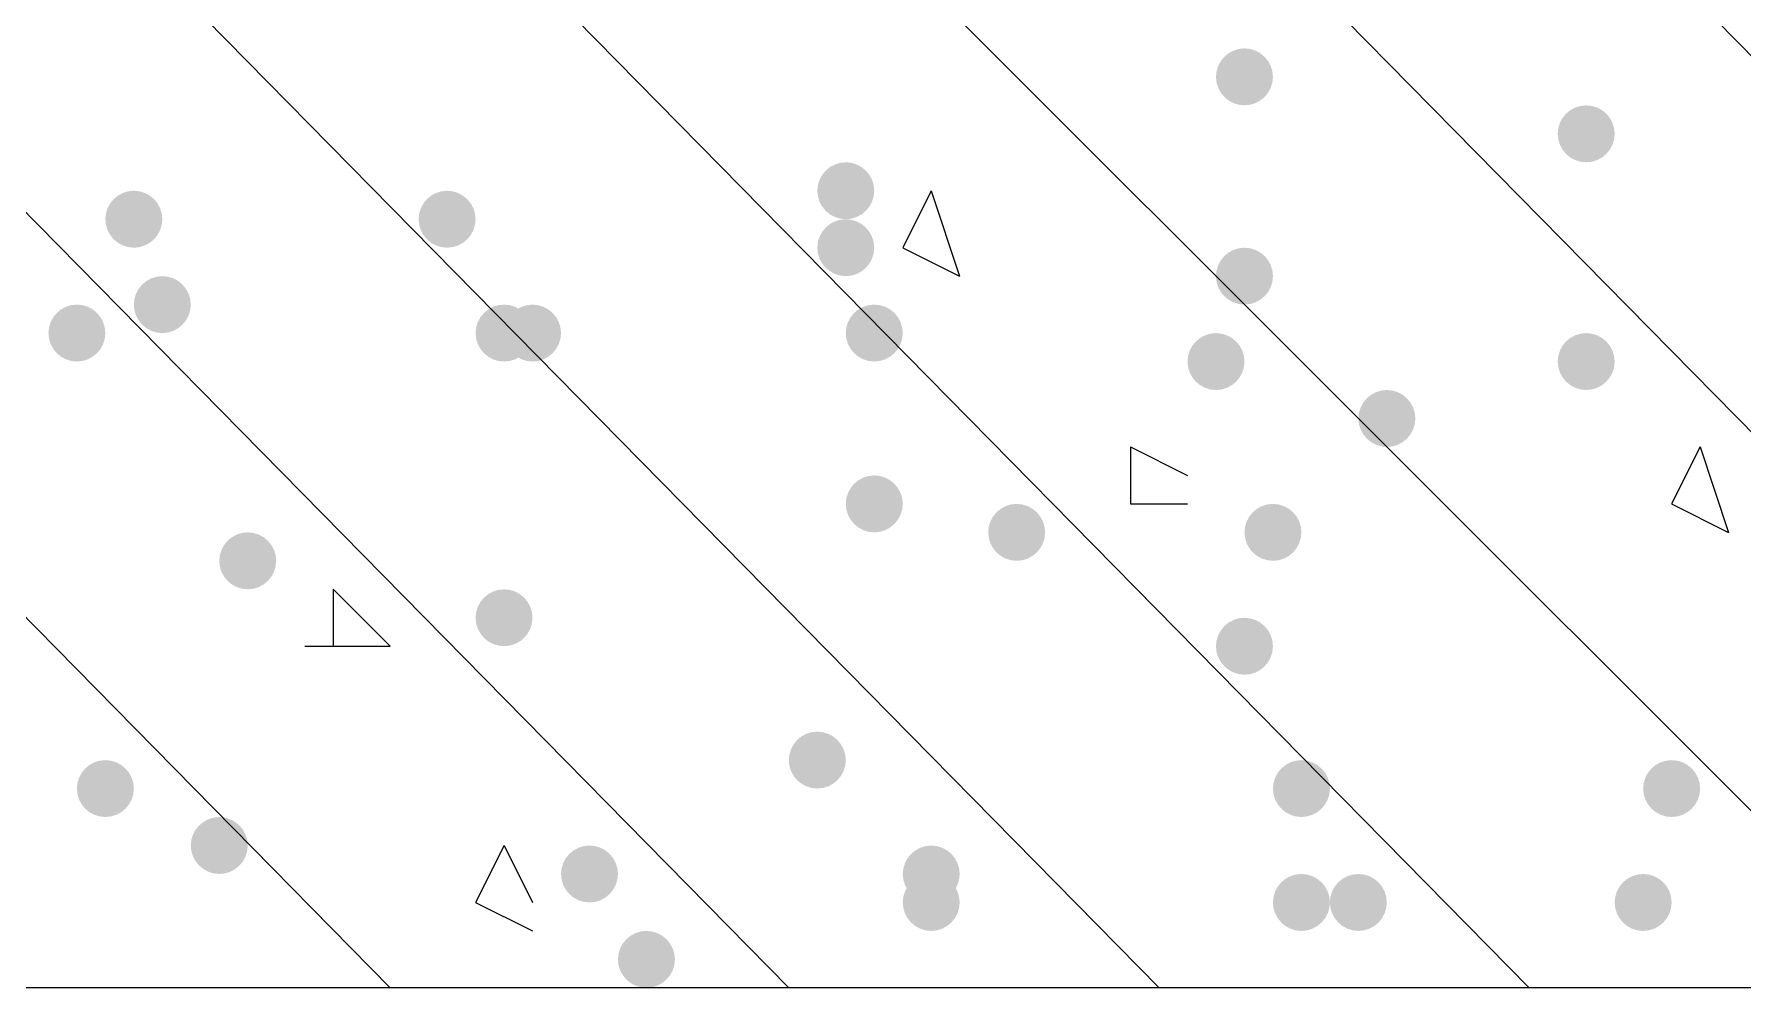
# Model space of a CAD drawing. Header units: inches. Extents: x 11 to 286, y 6 to 196.
# Drawn here: x 101.551 to 104.091, y 51.153 to 52.571 of the extents above; entities that cross this region are included whole.
import ezdxf

# ---------------------------------------------------------------- set-up
doc = ezdxf.new("R2010")
doc.units = ezdxf.units.IN
doc.header["$MEASUREMENT"] = 0
doc.layers.add('PDF_几何图形', color=7, linetype='Continuous')
doc.layers.add('PDF_实体填充', color=7, linetype='Continuous', true_color=0xffffff)

msp = doc.modelspace()

# ---------------------------------------------------------------- hatches: boundary and pattern name
at = {"layer": 'PDF_实体填充', "transparency": 33554559}
h = msp.add_hatch(color=7, dxfattribs=at)
edge = h.paths.add_edge_path(flags=0)
edge.add_spline(control_points=[(103.3921, 52.5074), (103.3921, 52.4842), (103.3731, 52.4651), (103.3498, 52.4651)], knot_values=[0, 0, 0, 0, 1, 1, 1, 1], degree=3, periodic=0)
edge.add_spline(control_points=[(103.3498, 52.4651), (103.3265, 52.4651), (103.3074, 52.4842), (103.3074, 52.5074)], knot_values=[0, 0, 0, 0, 1, 1, 1, 1], degree=3, periodic=0)
edge.add_line((103.3074, 52.5074), (103.3074, 52.5074))
edge.add_spline(control_points=[(103.3074, 52.5074), (103.3074, 52.5307), (103.3265, 52.5498), (103.3498, 52.5498)], knot_values=[0, 0, 0, 0, 1, 1, 1, 1], degree=3, periodic=0)
edge.add_spline(control_points=[(103.3498, 52.5498), (103.3731, 52.5498), (103.3921, 52.5307), (103.3921, 52.5074)], knot_values=[0, 0, 0, 0, 1, 1, 1, 1], degree=3, periodic=0)
edge.add_line((103.3921, 52.5074), (103.3921, 52.5074))
edge.add_line((103.3921, 52.5074), (103.3921, 52.5074))
h = msp.add_hatch(color=7, dxfattribs=at)
edge = h.paths.add_edge_path(flags=0)
edge.add_spline(control_points=[(103.9001, 52.4228), (103.9001, 52.3995), (103.8811, 52.3804), (103.8578, 52.3804)], knot_values=[0, 0, 0, 0, 1, 1, 1, 1], degree=3, periodic=0)
edge.add_spline(control_points=[(103.8578, 52.3804), (103.8345, 52.3804), (103.8154, 52.3995), (103.8154, 52.4228)], knot_values=[0, 0, 0, 0, 1, 1, 1, 1], degree=3, periodic=0)
edge.add_line((103.8154, 52.4228), (103.8154, 52.4228))
edge.add_spline(control_points=[(103.8154, 52.4228), (103.8154, 52.4461), (103.8345, 52.4651), (103.8578, 52.4651)], knot_values=[0, 0, 0, 0, 1, 1, 1, 1], degree=3, periodic=0)
edge.add_spline(control_points=[(103.8578, 52.4651), (103.8811, 52.4651), (103.9001, 52.4461), (103.9001, 52.4228)], knot_values=[0, 0, 0, 0, 1, 1, 1, 1], degree=3, periodic=0)
edge.add_line((103.9001, 52.4228), (103.9001, 52.4228))
edge.add_line((103.9001, 52.4228), (103.9001, 52.4228))
h = msp.add_hatch(color=7, dxfattribs=at)
edge = h.paths.add_edge_path(flags=0)
edge.add_spline(control_points=[(102.7994, 52.3381), (102.7994, 52.3148), (102.7804, 52.2958), (102.7571, 52.2958)], knot_values=[0, 0, 0, 0, 1, 1, 1, 1], degree=3, periodic=0)
edge.add_spline(control_points=[(102.7571, 52.2958), (102.7338, 52.2958), (102.7148, 52.3148), (102.7148, 52.3381)], knot_values=[0, 0, 0, 0, 1, 1, 1, 1], degree=3, periodic=0)
edge.add_line((102.7148, 52.3381), (102.7148, 52.3381))
edge.add_spline(control_points=[(102.7148, 52.3381), (102.7148, 52.3614), (102.7338, 52.3804), (102.7571, 52.3804)], knot_values=[0, 0, 0, 0, 1, 1, 1, 1], degree=3, periodic=0)
edge.add_spline(control_points=[(102.7571, 52.3804), (102.7804, 52.3804), (102.7994, 52.3614), (102.7994, 52.3381)], knot_values=[0, 0, 0, 0, 1, 1, 1, 1], degree=3, periodic=0)
edge.add_line((102.7994, 52.3381), (102.7994, 52.3381))
edge.add_line((102.7994, 52.3381), (102.7994, 52.3381))
h = msp.add_hatch(color=7, dxfattribs=at)
edge = h.paths.add_edge_path(flags=0)
edge.add_spline(control_points=[(101.7411, 52.2958), (101.7411, 52.2725), (101.7221, 52.2534), (101.6988, 52.2534)], knot_values=[0, 0, 0, 0, 1, 1, 1, 1], degree=3, periodic=0)
edge.add_spline(control_points=[(101.6988, 52.2534), (101.6755, 52.2534), (101.6564, 52.2725), (101.6564, 52.2958)], knot_values=[0, 0, 0, 0, 1, 1, 1, 1], degree=3, periodic=0)
edge.add_line((101.6564, 52.2958), (101.6564, 52.2958))
edge.add_spline(control_points=[(101.6564, 52.2958), (101.6564, 52.3191), (101.6755, 52.3381), (101.6988, 52.3381)], knot_values=[0, 0, 0, 0, 1, 1, 1, 1], degree=3, periodic=0)
edge.add_spline(control_points=[(101.6988, 52.3381), (101.7221, 52.3381), (101.7411, 52.3191), (101.7411, 52.2958)], knot_values=[0, 0, 0, 0, 1, 1, 1, 1], degree=3, periodic=0)
edge.add_line((101.7411, 52.2958), (101.7411, 52.2958))
edge.add_line((101.7411, 52.2958), (101.7411, 52.2958))
h = msp.add_hatch(color=7, dxfattribs=at)
edge = h.paths.add_edge_path(flags=0)
edge.add_spline(control_points=[(102.2068, 52.2958), (102.2068, 52.2725), (102.1877, 52.2534), (102.1644, 52.2534)], knot_values=[0, 0, 0, 0, 1, 1, 1, 1], degree=3, periodic=0)
edge.add_spline(control_points=[(102.1644, 52.2534), (102.1412, 52.2534), (102.1221, 52.2725), (102.1221, 52.2958)], knot_values=[0, 0, 0, 0, 1, 1, 1, 1], degree=3, periodic=0)
edge.add_line((102.1221, 52.2958), (102.1221, 52.2958))
edge.add_spline(control_points=[(102.1221, 52.2958), (102.1221, 52.3191), (102.1412, 52.3381), (102.1644, 52.3381)], knot_values=[0, 0, 0, 0, 1, 1, 1, 1], degree=3, periodic=0)
edge.add_spline(control_points=[(102.1644, 52.3381), (102.1877, 52.3381), (102.2068, 52.3191), (102.2068, 52.2958)], knot_values=[0, 0, 0, 0, 1, 1, 1, 1], degree=3, periodic=0)
edge.add_line((102.2068, 52.2958), (102.2068, 52.2958))
edge.add_line((102.2068, 52.2958), (102.2068, 52.2958))
h = msp.add_hatch(color=7, dxfattribs=at)
edge = h.paths.add_edge_path(flags=0)
edge.add_spline(control_points=[(102.7994, 52.2534), (102.7994, 52.2302), (102.7804, 52.2111), (102.7571, 52.2111)], knot_values=[0, 0, 0, 0, 1, 1, 1, 1], degree=3, periodic=0)
edge.add_spline(control_points=[(102.7571, 52.2111), (102.7338, 52.2111), (102.7148, 52.2302), (102.7148, 52.2534)], knot_values=[0, 0, 0, 0, 1, 1, 1, 1], degree=3, periodic=0)
edge.add_line((102.7148, 52.2534), (102.7148, 52.2534))
edge.add_spline(control_points=[(102.7148, 52.2534), (102.7148, 52.2767), (102.7338, 52.2958), (102.7571, 52.2958)], knot_values=[0, 0, 0, 0, 1, 1, 1, 1], degree=3, periodic=0)
edge.add_spline(control_points=[(102.7571, 52.2958), (102.7804, 52.2958), (102.7994, 52.2767), (102.7994, 52.2534)], knot_values=[0, 0, 0, 0, 1, 1, 1, 1], degree=3, periodic=0)
edge.add_line((102.7994, 52.2534), (102.7994, 52.2534))
edge.add_line((102.7994, 52.2534), (102.7994, 52.2534))
h = msp.add_hatch(color=7, dxfattribs=at)
edge = h.paths.add_edge_path(flags=0)
edge.add_spline(control_points=[(103.3921, 52.2111), (103.3921, 52.1878), (103.3731, 52.1688), (103.3498, 52.1688)], knot_values=[0, 0, 0, 0, 1, 1, 1, 1], degree=3, periodic=0)
edge.add_spline(control_points=[(103.3498, 52.1688), (103.3265, 52.1688), (103.3074, 52.1878), (103.3074, 52.2111)], knot_values=[0, 0, 0, 0, 1, 1, 1, 1], degree=3, periodic=0)
edge.add_line((103.3074, 52.2111), (103.3074, 52.2111))
edge.add_spline(control_points=[(103.3074, 52.2111), (103.3074, 52.2344), (103.3265, 52.2534), (103.3498, 52.2534)], knot_values=[0, 0, 0, 0, 1, 1, 1, 1], degree=3, periodic=0)
edge.add_spline(control_points=[(103.3498, 52.2534), (103.3731, 52.2534), (103.3921, 52.2344), (103.3921, 52.2111)], knot_values=[0, 0, 0, 0, 1, 1, 1, 1], degree=3, periodic=0)
edge.add_line((103.3921, 52.2111), (103.3921, 52.2111))
edge.add_line((103.3921, 52.2111), (103.3921, 52.2111))
h = msp.add_hatch(color=7, dxfattribs=at)
edge = h.paths.add_edge_path(flags=0)
edge.add_spline(control_points=[(101.7834, 52.1688), (101.7834, 52.1455), (101.7644, 52.1264), (101.7411, 52.1264)], knot_values=[0, 0, 0, 0, 1, 1, 1, 1], degree=3, periodic=0)
edge.add_spline(control_points=[(101.7411, 52.1264), (101.7178, 52.1264), (101.6988, 52.1455), (101.6988, 52.1688)], knot_values=[0, 0, 0, 0, 1, 1, 1, 1], degree=3, periodic=0)
edge.add_line((101.6988, 52.1688), (101.6988, 52.1688))
edge.add_spline(control_points=[(101.6988, 52.1688), (101.6988, 52.1921), (101.7178, 52.2111), (101.7411, 52.2111)], knot_values=[0, 0, 0, 0, 1, 1, 1, 1], degree=3, periodic=0)
edge.add_spline(control_points=[(101.7411, 52.2111), (101.7644, 52.2111), (101.7834, 52.1921), (101.7834, 52.1688)], knot_values=[0, 0, 0, 0, 1, 1, 1, 1], degree=3, periodic=0)
edge.add_line((101.7834, 52.1688), (101.7834, 52.1688))
edge.add_line((101.7834, 52.1688), (101.7834, 52.1688))
h = msp.add_hatch(color=7, dxfattribs=at)
edge = h.paths.add_edge_path(flags=0)
edge.add_spline(control_points=[(101.6564, 52.1264), (101.6564, 52.1032), (101.6374, 52.0841), (101.6141, 52.0841)], knot_values=[0, 0, 0, 0, 1, 1, 1, 1], degree=3, periodic=0)
edge.add_spline(control_points=[(101.6141, 52.0841), (101.5908, 52.0841), (101.5718, 52.1032), (101.5718, 52.1264)], knot_values=[0, 0, 0, 0, 1, 1, 1, 1], degree=3, periodic=0)
edge.add_line((101.5718, 52.1264), (101.5718, 52.1264))
edge.add_spline(control_points=[(101.5718, 52.1264), (101.5718, 52.1497), (101.5908, 52.1688), (101.6141, 52.1688)], knot_values=[0, 0, 0, 0, 1, 1, 1, 1], degree=3, periodic=0)
edge.add_spline(control_points=[(101.6141, 52.1688), (101.6374, 52.1688), (101.6564, 52.1497), (101.6564, 52.1264)], knot_values=[0, 0, 0, 0, 1, 1, 1, 1], degree=3, periodic=0)
edge.add_line((101.6564, 52.1264), (101.6564, 52.1264))
edge.add_line((101.6564, 52.1264), (101.6564, 52.1264))
h = msp.add_hatch(color=7, dxfattribs=at)
edge = h.paths.add_edge_path(flags=0)
edge.add_spline(control_points=[(102.2914, 52.1264), (102.2914, 52.1032), (102.2724, 52.0841), (102.2491, 52.0841)], knot_values=[0, 0, 0, 0, 1, 1, 1, 1], degree=3, periodic=0)
edge.add_spline(control_points=[(102.2491, 52.0841), (102.2258, 52.0841), (102.2068, 52.1032), (102.2068, 52.1264)], knot_values=[0, 0, 0, 0, 1, 1, 1, 1], degree=3, periodic=0)
edge.add_line((102.2068, 52.1264), (102.2068, 52.1264))
edge.add_spline(control_points=[(102.2068, 52.1264), (102.2068, 52.1497), (102.2258, 52.1688), (102.2491, 52.1688)], knot_values=[0, 0, 0, 0, 1, 1, 1, 1], degree=3, periodic=0)
edge.add_spline(control_points=[(102.2491, 52.1688), (102.2724, 52.1688), (102.2914, 52.1497), (102.2914, 52.1264)], knot_values=[0, 0, 0, 0, 1, 1, 1, 1], degree=3, periodic=0)
edge.add_line((102.2914, 52.1264), (102.2914, 52.1264))
edge.add_line((102.2914, 52.1264), (102.2914, 52.1264))
h = msp.add_hatch(color=7, dxfattribs=at)
edge = h.paths.add_edge_path(flags=0)
edge.add_spline(control_points=[(102.3338, 52.1264), (102.3338, 52.1032), (102.3147, 52.0841), (102.2914, 52.0841)], knot_values=[0, 0, 0, 0, 1, 1, 1, 1], degree=3, periodic=0)
edge.add_spline(control_points=[(102.2914, 52.0841), (102.2682, 52.0841), (102.2491, 52.1032), (102.2491, 52.1264)], knot_values=[0, 0, 0, 0, 1, 1, 1, 1], degree=3, periodic=0)
edge.add_line((102.2491, 52.1264), (102.2491, 52.1264))
edge.add_spline(control_points=[(102.2491, 52.1264), (102.2491, 52.1497), (102.2682, 52.1688), (102.2914, 52.1688)], knot_values=[0, 0, 0, 0, 1, 1, 1, 1], degree=3, periodic=0)
edge.add_spline(control_points=[(102.2914, 52.1688), (102.3147, 52.1688), (102.3338, 52.1497), (102.3338, 52.1264)], knot_values=[0, 0, 0, 0, 1, 1, 1, 1], degree=3, periodic=0)
edge.add_line((102.3338, 52.1264), (102.3338, 52.1264))
edge.add_line((102.3338, 52.1264), (102.3338, 52.1264))
h = msp.add_hatch(color=7, dxfattribs=at)
edge = h.paths.add_edge_path(flags=0)
edge.add_spline(control_points=[(102.8418, 52.1264), (102.8418, 52.1032), (102.8227, 52.0841), (102.7994, 52.0841)], knot_values=[0, 0, 0, 0, 1, 1, 1, 1], degree=3, periodic=0)
edge.add_spline(control_points=[(102.7994, 52.0841), (102.7762, 52.0841), (102.7571, 52.1032), (102.7571, 52.1264)], knot_values=[0, 0, 0, 0, 1, 1, 1, 1], degree=3, periodic=0)
edge.add_line((102.7571, 52.1264), (102.7571, 52.1264))
edge.add_spline(control_points=[(102.7571, 52.1264), (102.7571, 52.1497), (102.7762, 52.1688), (102.7994, 52.1688)], knot_values=[0, 0, 0, 0, 1, 1, 1, 1], degree=3, periodic=0)
edge.add_spline(control_points=[(102.7994, 52.1688), (102.8227, 52.1688), (102.8418, 52.1497), (102.8418, 52.1264)], knot_values=[0, 0, 0, 0, 1, 1, 1, 1], degree=3, periodic=0)
edge.add_line((102.8418, 52.1264), (102.8418, 52.1264))
edge.add_line((102.8418, 52.1264), (102.8418, 52.1264))
h = msp.add_hatch(color=7, dxfattribs=at)
edge = h.paths.add_edge_path(flags=0)
edge.add_spline(control_points=[(103.3498, 52.0841), (103.3498, 52.0608), (103.3307, 52.0418), (103.3074, 52.0418)], knot_values=[0, 0, 0, 0, 1, 1, 1, 1], degree=3, periodic=0)
edge.add_spline(control_points=[(103.3074, 52.0418), (103.2842, 52.0418), (103.2651, 52.0608), (103.2651, 52.0841)], knot_values=[0, 0, 0, 0, 1, 1, 1, 1], degree=3, periodic=0)
edge.add_line((103.2651, 52.0841), (103.2651, 52.0841))
edge.add_spline(control_points=[(103.2651, 52.0841), (103.2651, 52.1074), (103.2842, 52.1264), (103.3074, 52.1264)], knot_values=[0, 0, 0, 0, 1, 1, 1, 1], degree=3, periodic=0)
edge.add_spline(control_points=[(103.3074, 52.1264), (103.3307, 52.1264), (103.3498, 52.1074), (103.3498, 52.0841)], knot_values=[0, 0, 0, 0, 1, 1, 1, 1], degree=3, periodic=0)
edge.add_line((103.3498, 52.0841), (103.3498, 52.0841))
edge.add_line((103.3498, 52.0841), (103.3498, 52.0841))
h = msp.add_hatch(color=7, dxfattribs=at)
edge = h.paths.add_edge_path(flags=0)
edge.add_spline(control_points=[(103.9001, 52.0841), (103.9001, 52.0608), (103.8811, 52.0418), (103.8578, 52.0418)], knot_values=[0, 0, 0, 0, 1, 1, 1, 1], degree=3, periodic=0)
edge.add_spline(control_points=[(103.8578, 52.0418), (103.8345, 52.0418), (103.8154, 52.0608), (103.8154, 52.0841)], knot_values=[0, 0, 0, 0, 1, 1, 1, 1], degree=3, periodic=0)
edge.add_line((103.8154, 52.0841), (103.8154, 52.0841))
edge.add_spline(control_points=[(103.8154, 52.0841), (103.8154, 52.1074), (103.8345, 52.1264), (103.8578, 52.1264)], knot_values=[0, 0, 0, 0, 1, 1, 1, 1], degree=3, periodic=0)
edge.add_spline(control_points=[(103.8578, 52.1264), (103.8811, 52.1264), (103.9001, 52.1074), (103.9001, 52.0841)], knot_values=[0, 0, 0, 0, 1, 1, 1, 1], degree=3, periodic=0)
edge.add_line((103.9001, 52.0841), (103.9001, 52.0841))
edge.add_line((103.9001, 52.0841), (103.9001, 52.0841))
h = msp.add_hatch(color=7, dxfattribs=at)
edge = h.paths.add_edge_path(flags=0)
edge.add_spline(control_points=[(103.6038, 51.9994), (103.6038, 51.9762), (103.5847, 51.9571), (103.5614, 51.9571)], knot_values=[0, 0, 0, 0, 1, 1, 1, 1], degree=3, periodic=0)
edge.add_spline(control_points=[(103.5614, 51.9571), (103.5382, 51.9571), (103.5191, 51.9762), (103.5191, 51.9994)], knot_values=[0, 0, 0, 0, 1, 1, 1, 1], degree=3, periodic=0)
edge.add_line((103.5191, 51.9994), (103.5191, 51.9994))
edge.add_spline(control_points=[(103.5191, 51.9994), (103.5191, 52.0227), (103.5382, 52.0418), (103.5614, 52.0418)], knot_values=[0, 0, 0, 0, 1, 1, 1, 1], degree=3, periodic=0)
edge.add_spline(control_points=[(103.5614, 52.0418), (103.5847, 52.0418), (103.6038, 52.0227), (103.6038, 51.9994)], knot_values=[0, 0, 0, 0, 1, 1, 1, 1], degree=3, periodic=0)
edge.add_line((103.6038, 51.9994), (103.6038, 51.9994))
edge.add_line((103.6038, 51.9994), (103.6038, 51.9994))
h = msp.add_hatch(color=7, dxfattribs=at)
edge = h.paths.add_edge_path(flags=0)
edge.add_spline(control_points=[(102.8418, 51.8724), (102.8418, 51.8492), (102.8227, 51.8301), (102.7994, 51.8301)], knot_values=[0, 0, 0, 0, 1, 1, 1, 1], degree=3, periodic=0)
edge.add_spline(control_points=[(102.7994, 51.8301), (102.7762, 51.8301), (102.7571, 51.8492), (102.7571, 51.8724)], knot_values=[0, 0, 0, 0, 1, 1, 1, 1], degree=3, periodic=0)
edge.add_line((102.7571, 51.8724), (102.7571, 51.8724))
edge.add_spline(control_points=[(102.7571, 51.8724), (102.7571, 51.8957), (102.7762, 51.9148), (102.7994, 51.9148)], knot_values=[0, 0, 0, 0, 1, 1, 1, 1], degree=3, periodic=0)
edge.add_spline(control_points=[(102.7994, 51.9148), (102.8227, 51.9148), (102.8418, 51.8957), (102.8418, 51.8724)], knot_values=[0, 0, 0, 0, 1, 1, 1, 1], degree=3, periodic=0)
edge.add_line((102.8418, 51.8724), (102.8418, 51.8724))
edge.add_line((102.8418, 51.8724), (102.8418, 51.8724))
h = msp.add_hatch(color=7, dxfattribs=at)
edge = h.paths.add_edge_path(flags=0)
edge.add_spline(control_points=[(103.0534, 51.8301), (103.0534, 51.8068), (103.0344, 51.7878), (103.0111, 51.7878)], knot_values=[0, 0, 0, 0, 1, 1, 1, 1], degree=3, periodic=0)
edge.add_spline(control_points=[(103.0111, 51.7878), (102.9878, 51.7878), (102.9688, 51.8068), (102.9688, 51.8301)], knot_values=[0, 0, 0, 0, 1, 1, 1, 1], degree=3, periodic=0)
edge.add_line((102.9688, 51.8301), (102.9688, 51.8301))
edge.add_spline(control_points=[(102.9688, 51.8301), (102.9688, 51.8534), (102.9878, 51.8724), (103.0111, 51.8724)], knot_values=[0, 0, 0, 0, 1, 1, 1, 1], degree=3, periodic=0)
edge.add_spline(control_points=[(103.0111, 51.8724), (103.0344, 51.8724), (103.0534, 51.8534), (103.0534, 51.8301)], knot_values=[0, 0, 0, 0, 1, 1, 1, 1], degree=3, periodic=0)
edge.add_line((103.0534, 51.8301), (103.0534, 51.8301))
edge.add_line((103.0534, 51.8301), (103.0534, 51.8301))
h = msp.add_hatch(color=7, dxfattribs=at)
edge = h.paths.add_edge_path(flags=0)
edge.add_spline(control_points=[(103.4344, 51.8301), (103.4344, 51.8068), (103.4154, 51.7878), (103.3921, 51.7878)], knot_values=[0, 0, 0, 0, 1, 1, 1, 1], degree=3, periodic=0)
edge.add_spline(control_points=[(103.3921, 51.7878), (103.3688, 51.7878), (103.3498, 51.8068), (103.3498, 51.8301)], knot_values=[0, 0, 0, 0, 1, 1, 1, 1], degree=3, periodic=0)
edge.add_line((103.3498, 51.8301), (103.3498, 51.8301))
edge.add_spline(control_points=[(103.3498, 51.8301), (103.3498, 51.8534), (103.3688, 51.8724), (103.3921, 51.8724)], knot_values=[0, 0, 0, 0, 1, 1, 1, 1], degree=3, periodic=0)
edge.add_spline(control_points=[(103.3921, 51.8724), (103.4154, 51.8724), (103.4344, 51.8534), (103.4344, 51.8301)], knot_values=[0, 0, 0, 0, 1, 1, 1, 1], degree=3, periodic=0)
edge.add_line((103.4344, 51.8301), (103.4344, 51.8301))
edge.add_line((103.4344, 51.8301), (103.4344, 51.8301))
h = msp.add_hatch(color=7, dxfattribs=at)
edge = h.paths.add_edge_path(flags=0)
edge.add_spline(control_points=[(101.9104, 51.7878), (101.9104, 51.7645), (101.8914, 51.7454), (101.8681, 51.7454)], knot_values=[0, 0, 0, 0, 1, 1, 1, 1], degree=3, periodic=0)
edge.add_spline(control_points=[(101.8681, 51.7454), (101.8448, 51.7454), (101.8258, 51.7645), (101.8258, 51.7878)], knot_values=[0, 0, 0, 0, 1, 1, 1, 1], degree=3, periodic=0)
edge.add_line((101.8258, 51.7878), (101.8258, 51.7878))
edge.add_spline(control_points=[(101.8258, 51.7878), (101.8258, 51.8111), (101.8448, 51.8301), (101.8681, 51.8301)], knot_values=[0, 0, 0, 0, 1, 1, 1, 1], degree=3, periodic=0)
edge.add_spline(control_points=[(101.8681, 51.8301), (101.8914, 51.8301), (101.9104, 51.8111), (101.9104, 51.7878)], knot_values=[0, 0, 0, 0, 1, 1, 1, 1], degree=3, periodic=0)
edge.add_line((101.9104, 51.7878), (101.9104, 51.7878))
edge.add_line((101.9104, 51.7878), (101.9104, 51.7878))
h = msp.add_hatch(color=7, dxfattribs=at)
edge = h.paths.add_edge_path(flags=0)
edge.add_spline(control_points=[(102.2914, 51.7031), (102.2914, 51.6798), (102.2724, 51.6608), (102.2491, 51.6608)], knot_values=[0, 0, 0, 0, 1, 1, 1, 1], degree=3, periodic=0)
edge.add_spline(control_points=[(102.2491, 51.6608), (102.2258, 51.6608), (102.2068, 51.6798), (102.2068, 51.7031)], knot_values=[0, 0, 0, 0, 1, 1, 1, 1], degree=3, periodic=0)
edge.add_line((102.2068, 51.7031), (102.2068, 51.7031))
edge.add_spline(control_points=[(102.2068, 51.7031), (102.2068, 51.7264), (102.2258, 51.7454), (102.2491, 51.7454)], knot_values=[0, 0, 0, 0, 1, 1, 1, 1], degree=3, periodic=0)
edge.add_spline(control_points=[(102.2491, 51.7454), (102.2724, 51.7454), (102.2914, 51.7264), (102.2914, 51.7031)], knot_values=[0, 0, 0, 0, 1, 1, 1, 1], degree=3, periodic=0)
edge.add_line((102.2914, 51.7031), (102.2914, 51.7031))
edge.add_line((102.2914, 51.7031), (102.2914, 51.7031))
h = msp.add_hatch(color=7, dxfattribs=at)
edge = h.paths.add_edge_path(flags=0)
edge.add_spline(control_points=[(103.3921, 51.6608), (103.3921, 51.6375), (103.3731, 51.6184), (103.3498, 51.6184)], knot_values=[0, 0, 0, 0, 1, 1, 1, 1], degree=3, periodic=0)
edge.add_spline(control_points=[(103.3498, 51.6184), (103.3265, 51.6184), (103.3074, 51.6375), (103.3074, 51.6608)], knot_values=[0, 0, 0, 0, 1, 1, 1, 1], degree=3, periodic=0)
edge.add_line((103.3074, 51.6608), (103.3074, 51.6608))
edge.add_spline(control_points=[(103.3074, 51.6608), (103.3074, 51.6841), (103.3265, 51.7031), (103.3498, 51.7031)], knot_values=[0, 0, 0, 0, 1, 1, 1, 1], degree=3, periodic=0)
edge.add_spline(control_points=[(103.3498, 51.7031), (103.3731, 51.7031), (103.3921, 51.6841), (103.3921, 51.6608)], knot_values=[0, 0, 0, 0, 1, 1, 1, 1], degree=3, periodic=0)
edge.add_line((103.3921, 51.6608), (103.3921, 51.6608))
edge.add_line((103.3921, 51.6608), (103.3921, 51.6608))
h = msp.add_hatch(color=7, dxfattribs=at)
edge = h.paths.add_edge_path(flags=0)
edge.add_spline(control_points=[(102.7571, 51.4914), (102.7571, 51.4682), (102.7381, 51.4491), (102.7148, 51.4491)], knot_values=[0, 0, 0, 0, 1, 1, 1, 1], degree=3, periodic=0)
edge.add_spline(control_points=[(102.7148, 51.4491), (102.6915, 51.4491), (102.6724, 51.4682), (102.6724, 51.4914)], knot_values=[0, 0, 0, 0, 1, 1, 1, 1], degree=3, periodic=0)
edge.add_line((102.6724, 51.4914), (102.6724, 51.4914))
edge.add_spline(control_points=[(102.6724, 51.4914), (102.6724, 51.5147), (102.6915, 51.5338), (102.7148, 51.5338)], knot_values=[0, 0, 0, 0, 1, 1, 1, 1], degree=3, periodic=0)
edge.add_spline(control_points=[(102.7148, 51.5338), (102.7381, 51.5338), (102.7571, 51.5147), (102.7571, 51.4914)], knot_values=[0, 0, 0, 0, 1, 1, 1, 1], degree=3, periodic=0)
edge.add_line((102.7571, 51.4914), (102.7571, 51.4914))
edge.add_line((102.7571, 51.4914), (102.7571, 51.4914))
h = msp.add_hatch(color=7, dxfattribs=at)
edge = h.paths.add_edge_path(flags=0)
edge.add_spline(control_points=[(101.6988, 51.4491), (101.6988, 51.4258), (101.6797, 51.4068), (101.6564, 51.4068)], knot_values=[0, 0, 0, 0, 1, 1, 1, 1], degree=3, periodic=0)
edge.add_spline(control_points=[(101.6564, 51.4068), (101.6332, 51.4068), (101.6141, 51.4258), (101.6141, 51.4491)], knot_values=[0, 0, 0, 0, 1, 1, 1, 1], degree=3, periodic=0)
edge.add_line((101.6141, 51.4491), (101.6141, 51.4491))
edge.add_spline(control_points=[(101.6141, 51.4491), (101.6141, 51.4724), (101.6332, 51.4914), (101.6564, 51.4914)], knot_values=[0, 0, 0, 0, 1, 1, 1, 1], degree=3, periodic=0)
edge.add_spline(control_points=[(101.6564, 51.4914), (101.6797, 51.4914), (101.6988, 51.4724), (101.6988, 51.4491)], knot_values=[0, 0, 0, 0, 1, 1, 1, 1], degree=3, periodic=0)
edge.add_line((101.6988, 51.4491), (101.6988, 51.4491))
edge.add_line((101.6988, 51.4491), (101.6988, 51.4491))
h = msp.add_hatch(color=7, dxfattribs=at)
edge = h.paths.add_edge_path(flags=0)
edge.add_spline(control_points=[(103.4768, 51.4491), (103.4768, 51.4258), (103.4577, 51.4068), (103.4344, 51.4068)], knot_values=[0, 0, 0, 0, 1, 1, 1, 1], degree=3, periodic=0)
edge.add_spline(control_points=[(103.4344, 51.4068), (103.4112, 51.4068), (103.3921, 51.4258), (103.3921, 51.4491)], knot_values=[0, 0, 0, 0, 1, 1, 1, 1], degree=3, periodic=0)
edge.add_line((103.3921, 51.4491), (103.3921, 51.4491))
edge.add_spline(control_points=[(103.3921, 51.4491), (103.3921, 51.4724), (103.4112, 51.4914), (103.4344, 51.4914)], knot_values=[0, 0, 0, 0, 1, 1, 1, 1], degree=3, periodic=0)
edge.add_spline(control_points=[(103.4344, 51.4914), (103.4577, 51.4914), (103.4768, 51.4724), (103.4768, 51.4491)], knot_values=[0, 0, 0, 0, 1, 1, 1, 1], degree=3, periodic=0)
edge.add_line((103.4768, 51.4491), (103.4768, 51.4491))
edge.add_line((103.4768, 51.4491), (103.4768, 51.4491))
h = msp.add_hatch(color=7, dxfattribs=at)
edge = h.paths.add_edge_path(flags=0)
edge.add_spline(control_points=[(104.0271, 51.4491), (104.0271, 51.4258), (104.0081, 51.4068), (103.9848, 51.4068)], knot_values=[0, 0, 0, 0, 1, 1, 1, 1], degree=3, periodic=0)
edge.add_spline(control_points=[(103.9848, 51.4068), (103.9615, 51.4068), (103.9424, 51.4258), (103.9424, 51.4491)], knot_values=[0, 0, 0, 0, 1, 1, 1, 1], degree=3, periodic=0)
edge.add_line((103.9424, 51.4491), (103.9424, 51.4491))
edge.add_spline(control_points=[(103.9424, 51.4491), (103.9424, 51.4724), (103.9615, 51.4914), (103.9848, 51.4914)], knot_values=[0, 0, 0, 0, 1, 1, 1, 1], degree=3, periodic=0)
edge.add_spline(control_points=[(103.9848, 51.4914), (104.0081, 51.4914), (104.0271, 51.4724), (104.0271, 51.4491)], knot_values=[0, 0, 0, 0, 1, 1, 1, 1], degree=3, periodic=0)
edge.add_line((104.0271, 51.4491), (104.0271, 51.4491))
edge.add_line((104.0271, 51.4491), (104.0271, 51.4491))
h = msp.add_hatch(color=7, dxfattribs=at)
edge = h.paths.add_edge_path(flags=0)
edge.add_spline(control_points=[(101.8681, 51.3644), (101.8681, 51.3412), (101.8491, 51.3221), (101.8258, 51.3221)], knot_values=[0, 0, 0, 0, 1, 1, 1, 1], degree=3, periodic=0)
edge.add_spline(control_points=[(101.8258, 51.3221), (101.8025, 51.3221), (101.7834, 51.3412), (101.7834, 51.3644)], knot_values=[0, 0, 0, 0, 1, 1, 1, 1], degree=3, periodic=0)
edge.add_line((101.7834, 51.3644), (101.7834, 51.3644))
edge.add_spline(control_points=[(101.7834, 51.3644), (101.7834, 51.3877), (101.8025, 51.4068), (101.8258, 51.4068)], knot_values=[0, 0, 0, 0, 1, 1, 1, 1], degree=3, periodic=0)
edge.add_spline(control_points=[(101.8258, 51.4068), (101.8491, 51.4068), (101.8681, 51.3877), (101.8681, 51.3644)], knot_values=[0, 0, 0, 0, 1, 1, 1, 1], degree=3, periodic=0)
edge.add_line((101.8681, 51.3644), (101.8681, 51.3644))
edge.add_line((101.8681, 51.3644), (101.8681, 51.3644))
h = msp.add_hatch(color=7, dxfattribs=at)
edge = h.paths.add_edge_path(flags=0)
edge.add_spline(control_points=[(102.4184, 51.3221), (102.4184, 51.2988), (102.3994, 51.2798), (102.3761, 51.2798)], knot_values=[0, 0, 0, 0, 1, 1, 1, 1], degree=3, periodic=0)
edge.add_spline(control_points=[(102.3761, 51.2798), (102.3528, 51.2798), (102.3338, 51.2988), (102.3338, 51.3221)], knot_values=[0, 0, 0, 0, 1, 1, 1, 1], degree=3, periodic=0)
edge.add_line((102.3338, 51.3221), (102.3338, 51.3221))
edge.add_spline(control_points=[(102.3338, 51.3221), (102.3338, 51.3454), (102.3528, 51.3644), (102.3761, 51.3644)], knot_values=[0, 0, 0, 0, 1, 1, 1, 1], degree=3, periodic=0)
edge.add_spline(control_points=[(102.3761, 51.3644), (102.3994, 51.3644), (102.4184, 51.3454), (102.4184, 51.3221)], knot_values=[0, 0, 0, 0, 1, 1, 1, 1], degree=3, periodic=0)
edge.add_line((102.4184, 51.3221), (102.4184, 51.3221))
edge.add_line((102.4184, 51.3221), (102.4184, 51.3221))
h = msp.add_hatch(color=7, dxfattribs=at)
edge = h.paths.add_edge_path(flags=0)
edge.add_spline(control_points=[(102.9264, 51.3221), (102.9264, 51.2988), (102.9074, 51.2798), (102.8841, 51.2798)], knot_values=[0, 0, 0, 0, 1, 1, 1, 1], degree=3, periodic=0)
edge.add_spline(control_points=[(102.8841, 51.2798), (102.8608, 51.2798), (102.8418, 51.2988), (102.8418, 51.3221)], knot_values=[0, 0, 0, 0, 1, 1, 1, 1], degree=3, periodic=0)
edge.add_line((102.8418, 51.3221), (102.8418, 51.3221))
edge.add_spline(control_points=[(102.8418, 51.3221), (102.8418, 51.3454), (102.8608, 51.3644), (102.8841, 51.3644)], knot_values=[0, 0, 0, 0, 1, 1, 1, 1], degree=3, periodic=0)
edge.add_spline(control_points=[(102.8841, 51.3644), (102.9074, 51.3644), (102.9264, 51.3454), (102.9264, 51.3221)], knot_values=[0, 0, 0, 0, 1, 1, 1, 1], degree=3, periodic=0)
edge.add_line((102.9264, 51.3221), (102.9264, 51.3221))
edge.add_line((102.9264, 51.3221), (102.9264, 51.3221))
h = msp.add_hatch(color=7, dxfattribs=at)
edge = h.paths.add_edge_path(flags=0)
edge.add_spline(control_points=[(102.9264, 51.2798), (102.9264, 51.2565), (102.9074, 51.2374), (102.8841, 51.2374)], knot_values=[0, 0, 0, 0, 1, 1, 1, 1], degree=3, periodic=0)
edge.add_spline(control_points=[(102.8841, 51.2374), (102.8608, 51.2374), (102.8418, 51.2565), (102.8418, 51.2798)], knot_values=[0, 0, 0, 0, 1, 1, 1, 1], degree=3, periodic=0)
edge.add_line((102.8418, 51.2798), (102.8418, 51.2798))
edge.add_spline(control_points=[(102.8418, 51.2798), (102.8418, 51.3031), (102.8608, 51.3221), (102.8841, 51.3221)], knot_values=[0, 0, 0, 0, 1, 1, 1, 1], degree=3, periodic=0)
edge.add_spline(control_points=[(102.8841, 51.3221), (102.9074, 51.3221), (102.9264, 51.3031), (102.9264, 51.2798)], knot_values=[0, 0, 0, 0, 1, 1, 1, 1], degree=3, periodic=0)
edge.add_line((102.9264, 51.2798), (102.9264, 51.2798))
edge.add_line((102.9264, 51.2798), (102.9264, 51.2798))
h = msp.add_hatch(color=7, dxfattribs=at)
edge = h.paths.add_edge_path(flags=0)
edge.add_spline(control_points=[(103.4768, 51.2798), (103.4768, 51.2565), (103.4577, 51.2374), (103.4344, 51.2374)], knot_values=[0, 0, 0, 0, 1, 1, 1, 1], degree=3, periodic=0)
edge.add_spline(control_points=[(103.4344, 51.2374), (103.4112, 51.2374), (103.3921, 51.2565), (103.3921, 51.2798)], knot_values=[0, 0, 0, 0, 1, 1, 1, 1], degree=3, periodic=0)
edge.add_line((103.3921, 51.2798), (103.3921, 51.2798))
edge.add_spline(control_points=[(103.3921, 51.2798), (103.3921, 51.3031), (103.4112, 51.3221), (103.4344, 51.3221)], knot_values=[0, 0, 0, 0, 1, 1, 1, 1], degree=3, periodic=0)
edge.add_spline(control_points=[(103.4344, 51.3221), (103.4577, 51.3221), (103.4768, 51.3031), (103.4768, 51.2798)], knot_values=[0, 0, 0, 0, 1, 1, 1, 1], degree=3, periodic=0)
edge.add_line((103.4768, 51.2798), (103.4768, 51.2798))
edge.add_line((103.4768, 51.2798), (103.4768, 51.2798))
h = msp.add_hatch(color=7, dxfattribs=at)
edge = h.paths.add_edge_path(flags=0)
edge.add_spline(control_points=[(103.5614, 51.2798), (103.5614, 51.2565), (103.5424, 51.2374), (103.5191, 51.2374)], knot_values=[0, 0, 0, 0, 1, 1, 1, 1], degree=3, periodic=0)
edge.add_spline(control_points=[(103.5191, 51.2374), (103.4958, 51.2374), (103.4768, 51.2565), (103.4768, 51.2798)], knot_values=[0, 0, 0, 0, 1, 1, 1, 1], degree=3, periodic=0)
edge.add_line((103.4768, 51.2798), (103.4768, 51.2798))
edge.add_spline(control_points=[(103.4768, 51.2798), (103.4768, 51.3031), (103.4958, 51.3221), (103.5191, 51.3221)], knot_values=[0, 0, 0, 0, 1, 1, 1, 1], degree=3, periodic=0)
edge.add_spline(control_points=[(103.5191, 51.3221), (103.5424, 51.3221), (103.5614, 51.3031), (103.5614, 51.2798)], knot_values=[0, 0, 0, 0, 1, 1, 1, 1], degree=3, periodic=0)
edge.add_line((103.5614, 51.2798), (103.5614, 51.2798))
edge.add_line((103.5614, 51.2798), (103.5614, 51.2798))
h = msp.add_hatch(color=7, dxfattribs=at)
edge = h.paths.add_edge_path(flags=0)
edge.add_spline(control_points=[(103.9848, 51.2798), (103.9848, 51.2565), (103.9657, 51.2374), (103.9424, 51.2374)], knot_values=[0, 0, 0, 0, 1, 1, 1, 1], degree=3, periodic=0)
edge.add_spline(control_points=[(103.9424, 51.2374), (103.9192, 51.2374), (103.9001, 51.2565), (103.9001, 51.2798)], knot_values=[0, 0, 0, 0, 1, 1, 1, 1], degree=3, periodic=0)
edge.add_line((103.9001, 51.2798), (103.9001, 51.2798))
edge.add_spline(control_points=[(103.9001, 51.2798), (103.9001, 51.3031), (103.9192, 51.3221), (103.9424, 51.3221)], knot_values=[0, 0, 0, 0, 1, 1, 1, 1], degree=3, periodic=0)
edge.add_spline(control_points=[(103.9424, 51.3221), (103.9657, 51.3221), (103.9848, 51.3031), (103.9848, 51.2798)], knot_values=[0, 0, 0, 0, 1, 1, 1, 1], degree=3, periodic=0)
edge.add_line((103.9848, 51.2798), (103.9848, 51.2798))
edge.add_line((103.9848, 51.2798), (103.9848, 51.2798))
h = msp.add_hatch(color=7, dxfattribs=at)
edge = h.paths.add_edge_path(flags=0)
edge.add_spline(control_points=[(102.5031, 51.1951), (102.5031, 51.1718), (102.4841, 51.1528), (102.4608, 51.1528)], knot_values=[0, 0, 0, 0, 1, 1, 1, 1], degree=3, periodic=0)
edge.add_spline(control_points=[(102.4608, 51.1528), (102.4375, 51.1528), (102.4184, 51.1718), (102.4184, 51.1951)], knot_values=[0, 0, 0, 0, 1, 1, 1, 1], degree=3, periodic=0)
edge.add_line((102.4184, 51.1951), (102.4184, 51.1951))
edge.add_spline(control_points=[(102.4184, 51.1951), (102.4184, 51.2184), (102.4375, 51.2374), (102.4608, 51.2374)], knot_values=[0, 0, 0, 0, 1, 1, 1, 1], degree=3, periodic=0)
edge.add_spline(control_points=[(102.4608, 51.2374), (102.4841, 51.2374), (102.5031, 51.2184), (102.5031, 51.1951)], knot_values=[0, 0, 0, 0, 1, 1, 1, 1], degree=3, periodic=0)
edge.add_line((102.5031, 51.1951), (102.5031, 51.1951))
edge.add_line((102.5031, 51.1951), (102.5031, 51.1951))

# ---------------------------------------------------------------- linework, layer by layer
at = {"layer": 'PDF_几何图形'}
for p, q in [((99.5398, 53.7351), (102.0798, 51.1528)), ((100.1324, 53.7351), (102.6724, 51.1528)), ((100.6828, 53.7351), (103.2228, 51.1528)), ((101.2331, 53.7351), (103.7731, 51.1528)), ((101.7834, 53.7351), (104.3658, 51.1528)), ((102.3761, 53.7351), (104.9161, 51.1528)), ((102.9264, 53.7351), (105.4664, 51.1528)), ((102.8841, 52.3381), (102.8418, 52.2534)), ((102.8841, 52.3381), (102.9264, 52.2111)), ((102.8418, 52.2534), (102.9264, 52.2111)), ((103.1804, 51.9571), (103.2651, 51.9148)), ((103.1804, 51.9571), (103.1804, 51.8724)), ((104.0271, 51.9571), (103.9848, 51.8724)), ((104.0271, 51.9571), (104.0694, 51.8301)), ((103.1804, 51.8724), (103.2651, 51.8724)), ((103.9848, 51.8724), (104.0694, 51.8301)), ((101.9951, 51.7454), (102.0798, 51.6608)), ((101.9951, 51.7454), (101.9951, 51.6608)), ((101.9528, 51.6608), (102.0798, 51.6608)), ((102.2491, 51.3644), (102.2068, 51.2798)), ((102.2491, 51.3644), (102.2914, 51.2798)), ((102.2068, 51.2798), (102.2914, 51.2374)), ((176.9251, 51.1528), (70.4568, 51.1528))]:
    msp.add_line(p, q, dxfattribs=at)

doc.saveas('drawing.dxf')
